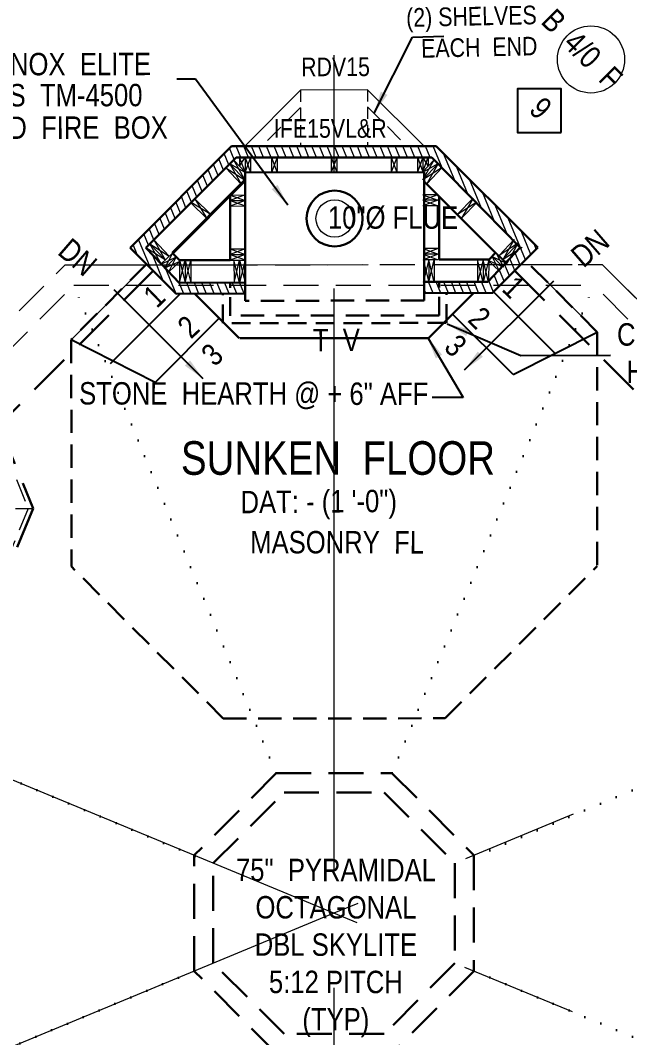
# Model space of a CAD drawing. Header units: inches. Extents: x 2775 to 35798, y 1675 to 10350.
# Drawn here: x 13284.4 to 13447.8, y 3623.4 to 3896.1 of the extents above; entities that cross this region are included whole.
import ezdxf

# ---------------------------------------------------------------- set-up
doc = ezdxf.new("R2010")
doc.units = ezdxf.units.IN
doc.header["$LTSCALE"] = 0.5
doc.header["$MEASUREMENT"] = 0
for name, pattern in [('ACAD_ISO07W100', [3, 0, -3]), ('CENTER', [2, 1.25, -0.25, 0.25, -0.25]), ('HIDDEN', [0.375, 0.25, -0.125])]:
    doc.linetypes.add(name, pattern=pattern)
for name, color, linetype, lineweight in [('BUILT-INS', 6, 'CONTINUOUS', 9), ('DOORS', 7, 'CONTINUOUS', 30), ('FL JOISTS', 3, 'CONTINUOUS', 20), ('GRID', 1, 'CENTER', 20), ('INT WALLS', 7, 'CONTINUOUS', 40), ('LAYOUT', 6, 'CONTINUOUS', 9), ('LITE COVE', 7, 'HIDDEN', 30), ('MASONRY', 16, 'HIDDEN', 30), ('ROOF BEAMS', 3, 'HIDDEN', 30), ('ROOFLINE', 7, 'HIDDEN', 30), ('SKYLITES', 3, 'CONTINUOUS', 30), ('WALL FRAMING', 7, 'CONTINUOUS', 30), ('WALLS', 7, 'CONTINUOUS', 30)]:
    doc.layers.add(name, color=color, linetype=linetype, lineweight=lineweight)
doc.layers.add('LLMASONRY', color=12, linetype='CONTINUOUS')
doc.layers.add('TEXT', color=7, linetype='CONTINUOUS')
doc.styles.add('ARCHENT', font='technical.ttf', dxfattribs={"height": 6})
doc.styles.add('ARCHENTLTD', font='technical.ttf', dxfattribs={"height": 6})
doc.dimstyles.new('ARCHENTLTD', dxfattribs={"dimtxt": 12, "dimasz": 6, "dimexe": 9, "dimexo": 3, "dimgap": 1, "dimtad": 0, "dimdec": 4, "dimzin": 1, "dimdsep": 46, "dimlunit": 4, "dimtxsty": 'ARCHENT', "dimcen": 6, "dimaunit": 1, "dimadec": 5, "dimazin": 0, "dimtfac": 1, "dimtdec": 4, "dimtofl": 0, "dimtmove": 0, "dimatfit": 3, "dimfxl": 1, "dimfrac": 2, "dimtolj": 1, "dimtzin": 0, "dimarcsym": 0})
pattern_1 = [(112.5, (0.053, 7.3125), (-1.73227412, -0.71753144), [])]

msp = doc.modelspace()

# ---------------------------------------------------------------- hatches: boundary and pattern name
at = {"layer": 'MASONRY', "lineweight": 9, "ltscale": 75}
h = msp.add_hatch(dxfattribs=at)
h.set_pattern_fill('ANSI31', color=256, scale=15, angle=67.5, style=0)
h.set_pattern_definition(pattern_1)
h.paths.add_polyline_path([(13368.56665, 3862.33688), (13341.03827, 3862.32792), (13316.60151, 3837.87523), (13320.84484, 3837.8773), (13342.28188, 3859.32832), (13368.56695, 3859.33682)])
h.paths.add_polyline_path([(13318.0946, 3835.12527), (13320.84484, 3837.8773), (13316.60151, 3837.87523), (13313.85196, 3835.12389), (13316.6024, 3832.37523), (13320.68788, 3832.37723)])
h.paths.add_polyline_path([(13320.68788, 3832.37723), (13316.6024, 3832.37523), (13326.19304, 3822.79085), (13344.66568, 3822.83991), (13344.66754, 3825.83993), (13326.97285, 3825.71717)])
h = msp.add_hatch(dxfattribs=at)
h.set_pattern_fill('ANSI31', color=256, scale=15, angle=67.5, style=0)
h.set_pattern_definition(pattern_1)
h.paths.add_polyline_path([(13395.94098, 3862.3458), (13368.56665, 3862.33688), (13368.56695, 3859.33682), (13394.69944, 3859.34527), (13415.69196, 3837.92365), (13420.37675, 3837.92594)])
h.paths.add_polyline_path([(13423.14501, 3835.15949), (13420.37675, 3837.92594), (13415.69196, 3837.92365), (13418.3756, 3835.18516), (13415.78229, 3832.42369), (13420.41296, 3832.42596)])
h.paths.add_polyline_path([(13420.41296, 3832.42596), (13415.78229, 3832.42369), (13409.76182, 3826.01283), (13392.66762, 3825.96742), (13392.66575, 3822.96741), (13411.00823, 3823.01613)])

# ---------------------------------------------------------------- linework, layer by layer
at = {"layer": 'BUILT-INS', "linetype": 'Continuous', "lineweight": 9, "ltscale": 0.75}
for p, q in [((13359.51021, 3877.3412), (13344.63224, 3862.34255)), ((13377.51697, 3877.41871), (13359.51021, 3877.3412)), ((13377.4839, 3877.45155), (13392.66412, 3862.37743))]:
    msp.add_line(p, q, dxfattribs=at)
at = {"layer": 'BUILT-INS', "linetype": 'HIDDEN', "lineweight": 9, "ltscale": 25}
for p, q in [((13359.51021, 3877.3412), (13359.52093, 3862.33394)), ((13377.4839, 3877.45155), (13377.49469, 3862.34736))]:
    msp.add_line(p, q, dxfattribs=at)
at = {"layer": 'BUILT-INS', "linetype": 'HIDDEN', "lineweight": 9, "ltscale": 40}
for p, q in [((13359.5135, 3872.72965), (13349.21355, 3862.34614)), ((13377.48718, 3872.86814), (13388.0553, 3862.37388))]:
    msp.add_line(p, q, dxfattribs=at)
at = {"layer": 'DOORS', "color": 7, "linetype": 'Continuous', "lineweight": 25, "ltscale": 25, "flags": 128}
msp.add_lwpolyline([(13429.37979, 3866.04764), (13429.37717, 3877.71584), (13417.70897, 3877.71322), (13417.71159, 3866.04502)], close=True, dxfattribs=at)
at = {"layer": 'DOORS', "color": 7, "linetype": 'Continuous', "lineweight": 20, "ltscale": 7.5}
msp.add_circle((13437.40147, 3885.59922), 9, dxfattribs=at)
at = {"layer": 'FL JOISTS', "color": 7, "linetype": 'Continuous', "lineweight": 9}
msp.add_line((13314.65208, 3827.04975), (13298.08226, 3810.46912), dxfattribs=at)
at = {"layer": 'GRID', "ltscale": 50}
msp.add_line((13296.44783, 3830.55291), (13440.44783, 3830.62328), dxfattribs=at)
at = {"layer": 'GRID', "linetype": 'Continuous', "ltscale": 50}
msp.add_line((13542.32277, 3728.84126), (13440.44783, 3830.62328), dxfattribs=at)
at = {"layer": 'INT WALLS', "color": 4}
msp.add_line((13344.68457, 3853.24453), (13325.16612, 3833.71336), dxfattribs=at)
at = {"layer": 'LAYOUT', "color": 6, "linetype": 'CENTER', "lineweight": 5, "ltscale": 250}
for p, q in [((13368.60734, 2917.96594), (13368.47871, 4204.72337)), ((14529.67059, 4137.94192), (13368.50138, 3656.7467)), ((14529.67036, 3176.01313), (12259.80657, 4115.80753))]:
    msp.add_line(p, q, dxfattribs=at)
at = {"layer": 'LAYOUT', "color": 6, "linetype": 'Continuous', "lineweight": 5, "ltscale": 250}
msp.add_line((13368.50138, 3656.7467), (12016.33977, 3096.40237), dxfattribs=at)
at = {"layer": 'LITE COVE', "ltscale": 90}
for p, q in [((13320.0225, 3828.95737), (13278.70436, 3787.59883)), ((13417.01005, 3828.96706), (13458.12355, 3787.82982)), ((13278.70436, 3787.59883), (13287.86897, 3765.23544)), ((13287.86897, 3765.23544), (13234.91048, 3637.12363))]:
    msp.add_line(p, q, dxfattribs=at)
at = {"layer": 'LITE COVE', "color": 7, "linetype": 'ACAD_ISO07W100', "lineweight": 30, "ltscale": 3}
for p, q in [((13352.99296, 3694.26142), (13298.71974, 3825.04496)), ((13384.05898, 3694.26648), (13438.17224, 3825.12217)), ((13331.29968, 3672.02408), (13217.55415, 3719.42494)), ((13406.02963, 3671.80519), (13519.4363, 3719.60942)), ((13331.03461, 3641.22483), (13213.5818, 3592.54588)), ((13406.03461, 3641.23705), (13523.50039, 3592.59888))]:
    msp.add_line(p, q, dxfattribs=at)
at = {"layer": 'MASONRY', "linetype": 'Continuous', "ltscale": 150}
msp.add_line((13341.03827, 3862.32792), (13313.85196, 3835.12389), dxfattribs=at)
at = {"layer": 'MASONRY', "linetype": 'Continuous'}
for p, q in [((13395.94098, 3862.3458), (13341.03827, 3862.32792)), ((13423.14501, 3835.15949), (13395.94098, 3862.3458)), ((13423.14501, 3835.15949), (13410.92901, 3822.93686))]:
    msp.add_line(p, q, dxfattribs=at)
at = {"layer": 'MASONRY', "linetype": 'Continuous', "ltscale": 1.5}
msp.add_line((13313.85196, 3835.12389), (13326.19304, 3822.79085), dxfattribs=at)
at = {"layer": 'MASONRY', "linetype": 'Continuous', "ltscale": 5}
for p, q in [((13344.66568, 3822.83991), (13344.66754, 3825.83993)), ((13392.66575, 3822.95757), (13392.66762, 3825.96742))]:
    msp.add_line(p, q, dxfattribs=at)
at = {"layer": 'MASONRY', "linetype": 'Continuous', "ltscale": 7.5}
for p, q in [((13392.66574, 3822.96741), (13411.00823, 3823.01613)), ((13326.19304, 3822.79085), (13344.66568, 3822.83991))]:
    msp.add_line(p, q, dxfattribs=at)
at = {"layer": 'MASONRY', "linetype": 'HIDDEN', "lineweight": 30, "ltscale": 40}
for p, q in [((13398.70849, 3814.97698), (13398.66575, 3822.98334)), ((13338.6578, 3814.90346), (13338.66568, 3822.82397)), ((13398.59812, 3814.96296), (13338.65782, 3814.91493))]:
    msp.add_line(p, q, dxfattribs=at)
at = {"layer": 'MASONRY', "linetype": 'Continuous', "lineweight": 30, "ltscale": 50}
for p, q in [((13343.05626, 3810.91173), (13331.15621, 3822.80403)), ((13405.82081, 3822.8739), (13393.88288, 3810.92818)), ((13393.88288, 3810.92818), (13343.26094, 3810.91176))]:
    msp.add_line(p, q, dxfattribs=at)
at = {"layer": 'ROOF BEAMS', "lineweight": 20, "ltscale": 75}
for p, q in [((13194.67241, 3728.67138), (13296.44783, 3830.55291)), ((13296.44783, 3830.55291), (13440.44783, 3830.62328)), ((13542.32277, 3728.84126), (13440.44783, 3830.62328)), ((13200.17352, 3726.396), (13298.71974, 3825.04496)), ((13298.7288, 3825.05403), (13438.17224, 3825.12217)), ((13536.82388, 3726.5605), (13438.17224, 3825.12217))]:
    msp.add_line(p, q, dxfattribs=at)
at = {"layer": 'ROOF BEAMS', "ltscale": 75}
for p, q in [((13336.15003, 3670.15322), (13355.10516, 3689.12684)), ((13355.10516, 3689.12684), (13381.92715, 3689.13994)), ((13381.92715, 3689.13994), (13400.90714, 3670.1884)), ((13336.14945, 3643.34072), (13336.15003, 3670.15322)), ((13400.90714, 3670.1884), (13400.90983, 3643.36864)), ((13355.13751, 3624.37684), (13336.14945, 3643.34072)), ((13400.90983, 3643.36864), (13381.95894, 3624.38995)), ((13381.95894, 3624.38995), (13355.13751, 3624.37684))]:
    msp.add_line(p, q, dxfattribs=at)
at = {"layer": 'ROOFLINE', "color": 7, "linetype": 'HIDDEN', "lineweight": 5, "ltscale": 50}
for p, q in [((13272.68902, 3798.9871), (13286.51608, 3765.23472)), ((13286.51608, 3765.23472), (13233.95188, 3638.07673)), ((13236.23793, 3765.20797), (13287.86897, 3765.23544))]:
    msp.add_line(p, q, dxfattribs=at)
at = {"layer": 'SKYLITES', "linetype": 'HIDDEN', "ltscale": 75}
for p, q in [((13352.99296, 3694.26142), (13331.04295, 3672.2792)), ((13352.98236, 3694.2508), (13384.04671, 3694.26598)), ((13384.04671, 3694.26598), (13406.03193, 3672.31371)), ((13331.0244, 3641.216), (13331.02507, 3672.27465)), ((13406.03193, 3672.31371), (13406.03504, 3641.24821)), ((13353.01761, 3619.25081), (13331.0244, 3641.216)), ((13406.03504, 3641.24821), (13384.08502, 3619.26599))]:
    msp.add_line(p, q, dxfattribs=at)
at = {"layer": 'WALL FRAMING', "color": 4, "linetype": 'Continuous'}
for p, q in [((13342.28188, 3859.32832), (13318.0946, 3835.12527)), ((13418.38558, 3835.17497), (13394.69931, 3859.3454)), ((13318.0946, 3835.12527), (13322.21429, 3830.75972))]:
    msp.add_line(p, q, dxfattribs=at)
at = {"layer": 'WALL FRAMING', "linetype": 'Continuous', "lineweight": 20, "ltscale": 40}
for p, q in [((13341.65575, 3858.63963), (13344.77981, 3855.32914)), ((13343.2014, 3859.32862), (13343.21524, 3856.98708)), ((13344.65766, 3859.32909), (13344.68134, 3855.32284)), ((13346.11387, 3859.3377), (13346.13756, 3855.33145)), ((13351.74066, 3859.33263), (13351.74197, 3855.3327)), ((13353.24066, 3859.33312), (13353.24197, 3855.33319)), ((13367.74066, 3859.33655), (13367.74197, 3855.33662)), ((13369.24066, 3859.33704), (13369.24197, 3855.3371)), ((13383.82701, 3859.34175), (13383.82831, 3855.34181)), ((13385.32701, 3859.34224), (13385.32831, 3855.3423)), ((13390.87486, 3859.40933), (13390.864, 3855.40303)), ((13395.33519, 3858.72554), (13392.22174, 3855.40506)), ((13392.33109, 3859.40539), (13392.32023, 3855.39908)), ((13393.78734, 3859.40958), (13393.781, 3857.06801)), ((13339.50405, 3856.54868), (13343.6238, 3852.18307)), ((13340.56482, 3857.61014), (13344.68457, 3853.24453)), ((13396.42941, 3857.69954), (13392.32365, 3853.32077)), ((13397.49357, 3856.64148), (13393.38782, 3852.26271)), ((13335.4555, 3844.00945), (13331.21148, 3848.2507)), ((13401.58223, 3844.11528), (13405.81266, 3848.3701)), ((13334.39519, 3842.94844), (13330.15117, 3847.1897)), ((13334.39519, 3842.94844), (13330.15117, 3847.1897)), ((13334.39519, 3842.94844), (13330.15117, 3847.1897)), ((13402.64594, 3843.05767), (13406.87636, 3847.31249)), ((13402.64594, 3843.05767), (13406.87636, 3847.31249)), ((13402.64594, 3843.05767), (13406.87636, 3847.31249)), ((13320.24584, 3837.21577), (13324.31181, 3832.90716)), ((13416.81356, 3837.37032), (13412.76141, 3833.04871)), ((13319.15491, 3836.18628), (13323.22087, 3831.87766)), ((13417.90778, 3836.34432), (13413.85563, 3832.02271)), ((13325.16612, 3833.71336), (13322.13041, 3830.84861)), ((13326.19562, 3832.62243), (13323.1599, 3829.75767)), ((13327.22512, 3831.53149), (13324.1894, 3828.66674)), ((13327.08747, 3831.79817), (13327.12297, 3825.79199)), ((13328.58747, 3831.79724), (13328.62297, 3825.79106)), ((13330.08293, 3831.74364), (13330.11843, 3825.73746)), ((13338.67127, 3831.83058), (13344.67126, 3831.82685)), ((13341.67128, 3831.83691), (13341.70678, 3825.83072)), ((13343.17128, 3831.83597), (13343.20678, 3825.82979)), ((13393.90546, 3831.91717), (13393.88919, 3825.91091)), ((13395.40545, 3831.9229), (13395.38918, 3825.91664)), ((13406.99404, 3831.86673), (13406.97776, 3825.86046)), ((13408.48932, 3831.92511), (13408.47304, 3825.91885)), ((13409.85252, 3831.66373), (13412.89739, 3828.80871)), ((13409.98931, 3831.93085), (13409.97303, 3825.92458)), ((13410.87852, 3832.75795), (13413.92339, 3829.90293)), ((13411.90452, 3833.85218), (13414.94939, 3830.99716))]:
    msp.add_line(p, q, dxfattribs=at)
at = {"layer": 'WALL FRAMING', "linetype": 'Continuous', "lineweight": 9, "ltscale": 40}
for p, q in [((13344.68457, 3853.24453), (13341.65575, 3858.63963)), ((13344.68068, 3855.43418), (13343.2014, 3859.32862)), ((13343.21524, 3856.98708), (13344.65766, 3859.32909)), ((13344.65766, 3859.32909), (13346.13756, 3855.33145)), ((13346.11392, 3859.32956), (13344.68068, 3855.43418)), ((13351.74066, 3859.33263), (13353.24197, 3855.33319)), ((13353.24066, 3859.33312), (13351.74197, 3855.3327)), ((13367.74066, 3859.33655), (13369.24197, 3855.3371)), ((13369.24066, 3859.33704), (13367.74197, 3855.33662)), ((13383.82701, 3859.34175), (13385.32831, 3855.3423)), ((13385.32701, 3859.34224), (13383.82831, 3855.34181)), ((13392.33109, 3859.40539), (13390.864, 3855.40303)), ((13390.87483, 3859.4012), (13392.32053, 3855.51042)), ((13392.32053, 3855.51042), (13393.78734, 3859.40958)), ((13392.32365, 3853.32077), (13395.33519, 3858.72554)), ((13393.781, 3857.06801), (13392.33109, 3859.40539)), ((13339.50405, 3856.54868), (13344.68457, 3853.24453)), ((13344.68134, 3855.32284), (13340.56482, 3857.61014)), ((13340.56482, 3857.61014), (13343.6238, 3852.18307)), ((13392.32023, 3855.39908), (13396.42941, 3857.69954)), ((13397.49357, 3856.64148), (13392.32365, 3853.32077)), ((13396.42941, 3857.69954), (13393.38782, 3852.26271)), ((13331.21148, 3848.2507), (13334.39519, 3842.94844)), ((13344.66717, 3847.76116), (13340.67724, 3846.31129)), ((13344.66318, 3849.26115), (13340.67783, 3847.75056)), ((13340.67783, 3847.75056), (13344.67079, 3846.32189)), ((13340.67844, 3849.23579), (13344.66717, 3847.76116)), ((13392.35779, 3849.33748), (13396.34796, 3847.83966)), ((13396.34259, 3849.32488), (13392.35861, 3847.83748)), ((13392.35861, 3847.83748), (13396.35316, 3846.40039)), ((13396.34796, 3847.83966), (13392.35959, 3846.39822)), ((13405.81266, 3848.3701), (13402.64594, 3843.05767)), ((13335.4555, 3844.00945), (13330.25656, 3847.29516)), ((13401.58223, 3844.11528), (13406.77063, 3847.41762)), ((13320.24584, 3837.21577), (13323.22087, 3831.87766)), ((13416.81356, 3837.37032), (13413.85563, 3832.02271)), ((13323.22087, 3831.87766), (13318.0946, 3835.12527)), ((13322.13041, 3830.84861), (13319.15491, 3836.18628)), ((13319.15491, 3836.18628), (13324.31181, 3832.90716)), ((13340.6633, 3834.82932), (13344.66729, 3833.33995)), ((13344.6633, 3834.83995), (13340.67188, 3833.32934)), ((13392.40383, 3834.91635), (13396.40007, 3833.41853)), ((13396.40385, 3834.91853), (13392.40465, 3833.41635)), ((13417.90778, 3836.34432), (13412.76141, 3833.04871)), ((13413.85563, 3832.02271), (13418.97149, 3835.28671)), ((13414.94939, 3830.99716), (13417.90778, 3836.34432)), ((13326.19562, 3832.62243), (13322.21429, 3830.75972)), ((13325.16612, 3833.71336), (13323.1599, 3829.75767)), ((13323.1599, 3829.75767), (13327.22512, 3831.53149)), ((13324.1894, 3828.66674), (13326.19562, 3832.62243)), ((13327.08747, 3831.79817), (13328.62297, 3825.79106)), ((13327.12297, 3825.79199), (13328.58747, 3831.79724)), ((13328.58747, 3831.79724), (13330.11842, 3825.73899)), ((13328.62297, 3825.79106), (13330.08293, 3831.74364)), ((13344.66729, 3833.33995), (13340.67127, 3831.82933)), ((13340.67188, 3833.32934), (13344.67127, 3831.83996)), ((13343.20678, 3825.82979), (13341.67126, 3831.82871)), ((13341.70678, 3825.83072), (13343.17133, 3831.82778)), ((13343.17133, 3831.82778), (13344.66754, 3825.83993)), ((13344.67126, 3831.82685), (13343.20678, 3825.82979)), ((13392.40465, 3833.41635), (13396.40549, 3831.91853)), ((13396.40007, 3833.41853), (13392.40546, 3831.91635)), ((13392.40551, 3831.90324), (13393.88919, 3825.91091)), ((13393.90544, 3831.90898), (13392.4284, 3825.91636)), ((13393.88919, 3825.91091), (13395.40549, 3831.91471)), ((13395.38918, 3825.91664), (13393.90544, 3831.90898)), ((13408.48932, 3831.92511), (13406.97777, 3825.862)), ((13408.47304, 3825.91885), (13406.99404, 3831.86673)), ((13409.98931, 3831.93085), (13408.47304, 3825.91885)), ((13409.97303, 3825.92458), (13408.48932, 3831.92511)), ((13413.92339, 3829.90293), (13409.85252, 3831.66373)), ((13412.89739, 3828.80871), (13410.87852, 3832.75795)), ((13410.87852, 3832.75795), (13414.86579, 3830.908)), ((13411.90452, 3833.85218), (13413.92339, 3829.90293))]:
    msp.add_line(p, q, dxfattribs=at)
at = {"layer": 'WALL FRAMING', "linetype": 'Continuous'}
for p, q in [((13394.69944, 3859.34527), (13342.28188, 3859.32832)), ((13418.3756, 3835.18516), (13409.76182, 3826.01283)), ((13322.21429, 3830.75972), (13326.97285, 3825.71717))]:
    msp.add_line(p, q, dxfattribs=at)
at = {"layer": 'WALL FRAMING', "color": 7, "linetype": 'Continuous', "lineweight": 30, "ltscale": 5}
for p, q in [((13344.66754, 3825.83993), (13344.68587, 3855.32911)), ((13392.66762, 3825.96742), (13392.68587, 3855.34474))]:
    msp.add_line(p, q, dxfattribs=at)
at = {"layer": 'WALL FRAMING', "color": 7, "linetype": 'Continuous', "lineweight": 30}
msp.add_line((13392.68587, 3855.34474), (13344.68587, 3855.32911), dxfattribs=at)
at = {"layer": 'WALL FRAMING', "color": 4}
msp.add_line((13411.81498, 3833.75836), (13392.68434, 3852.87655), dxfattribs=at)
at = {"layer": 'WALL FRAMING', "color": 7, "lineweight": 20, "ltscale": 7.5}
for p, q in [((13340.66317, 3849.25053), (13344.66318, 3849.26115)), ((13340.66716, 3847.75053), (13344.66717, 3847.76116)), ((13396.35781, 3849.33966), (13392.35779, 3849.33748)), ((13396.35863, 3847.83966), (13392.35861, 3847.83748)), ((13340.67078, 3846.31127), (13344.67079, 3846.32189)), ((13396.35961, 3846.4004), (13392.35959, 3846.39822)), ((13340.6633, 3834.82932), (13344.6633, 3834.83995)), ((13396.40385, 3834.91853), (13392.40383, 3834.91635)), ((13340.66728, 3833.32933), (13344.66729, 3833.33995)), ((13340.67127, 3831.82933), (13344.67127, 3831.83996)), ((13396.40467, 3833.41853), (13392.40465, 3833.41635)), ((13396.40549, 3831.91853), (13392.40546, 3831.91635))]:
    msp.add_line(p, q, dxfattribs=at)
at = {"layer": 'WALL FRAMING', "ltscale": 5}
for p, q in [((13340.67127, 3831.82933), (13340.67844, 3849.23579)), ((13396.67135, 3831.97808), (13396.68185, 3848.88163))]:
    msp.add_line(p, q, dxfattribs=at)
at = {"layer": 'WALL FRAMING'}
for p, q in [((13327.08748, 3831.79325), (13325.16612, 3833.71336)), ((13411.81498, 3833.75836), (13410.10417, 3832.01376))]:
    msp.add_line(p, q, dxfattribs=at)
at = {"layer": 'WALL FRAMING', "color": 4, "ltscale": 7.5}
for p, q in [((13327.08748, 3831.79325), (13340.67127, 3831.82933)), ((13396.67135, 3831.97808), (13410.10417, 3832.01376))]:
    msp.add_line(p, q, dxfattribs=at)
at = {"layer": 'WALL FRAMING', "color": 7, "lineweight": 20}
msp.add_line((13414.50816, 3831.06694), (13411.81498, 3833.75836), dxfattribs=at)
at = {"layer": 'WALL FRAMING', "color": 7, "linetype": 'HIDDEN', "lineweight": 30, "ltscale": 50}
for p, q in [((13439.08205, 3812.5224), (13419.78961, 3831.80227)), ((13318.25358, 3830.72513), (13298.08225, 3810.54065)), ((13439.08205, 3812.5224), (13439.08832, 3749.80454)), ((13298.08226, 3810.46912), (13298.08833, 3749.67486)), ((13338.80805, 3708.98167), (13298.08833, 3749.67486)), ((13398.29798, 3708.98762), (13439.08832, 3749.80454))]:
    msp.add_line(p, q, dxfattribs=at)
at = {"layer": 'WALL FRAMING', "color": 4, "linetype": 'Continuous', "ltscale": 7.5}
for p, q in [((13326.97285, 3825.71717), (13344.66754, 3825.83993)), ((13392.6676, 3825.96742), (13409.76182, 3826.01283))]:
    msp.add_line(p, q, dxfattribs=at)
at = {"layer": 'WALL FRAMING', "linetype": 'HIDDEN', "lineweight": 30, "ltscale": 40}
for p, q in [((13340.662, 3816.91653), (13340.66753, 3825.81218)), ((13344.66449, 3820.91974), (13344.66754, 3825.83993)), ((13392.66449, 3820.95821), (13392.6676, 3825.96742)), ((13396.66202, 3816.96141), (13396.66762, 3825.97805))]:
    msp.add_line(p, q, dxfattribs=at)
at = {"layer": 'WALL FRAMING', "color": 7, "linetype": 'Continuous', "lineweight": 9}
msp.add_line((13439.08205, 3812.57914), (13424.60201, 3827.04975), dxfattribs=at)
at = {"layer": 'WALL FRAMING', "color": 7, "linetype": 'Continuous', "lineweight": 25}
for p, q in [((13427.73042, 3806.82843), (13411.30663, 3823.31469)), ((13327.29035, 3822.79169), (13308.51989, 3804.009)), ((13337.71623, 3816.24828), (13320.52151, 3799.04235)), ((13416.50774, 3801.15193), (13400.29981, 3817.3493))]:
    msp.add_line(p, q, dxfattribs=at)
at = {"layer": 'WALL FRAMING', "lineweight": 25, "ltscale": 150}
for p, q in [((13337.71623, 3816.24828), (13331.15621, 3822.80403)), ((13400.29981, 3817.3493), (13405.82081, 3822.8739)), ((13416.50774, 3801.15193), (13439.08205, 3812.5224)), ((13320.52151, 3799.04235), (13298.08226, 3810.46912))]:
    msp.add_line(p, q, dxfattribs=at)
at = {"layer": 'WALL FRAMING', "linetype": 'HIDDEN', "lineweight": 30, "ltscale": 50}
for p, q in [((13392.66449, 3820.95821), (13344.66449, 3820.91974)), ((13396.66202, 3816.96141), (13340.662, 3816.91653)), ((13338.80805, 3708.98167), (13398.29798, 3708.98762))]:
    msp.add_line(p, q, dxfattribs=at)
at = {"layer": 'WALLS', "color": 7, "linetype": 'Continuous', "lineweight": 30, "ltscale": 175}
msp.add_circle((13368.67818, 3842.96452, -2), 7.5, dxfattribs=at)
at = {"layer": 'WALLS', "color": 7, "linetype": 'Continuous', "lineweight": 9, "ltscale": 175}
msp.add_circle((13368.67818, 3842.96452, -2), 5, dxfattribs=at)

# ---------------------------------------------------------------- texts
at = {"layer": 'BUILT-INS', "linetype": 'Continuous', "ltscale": 1.5, "insert": (13422.79726, 3900.05313), "char_height": 5, "attachment_point": 3, "rotation": 1.2389847, "style": 'ARCHENTLTD'}
msp.add_mtext('(2) SHELVES\\PEACH  END\\P{\\H1.999x;  }', dxfattribs=at)
at = {"layer": 'BUILT-INS', "linetype": 'Continuous', "lineweight": 30, "ltscale": 1.5, "insert": (13359.68096, 3886.08421), "char_height": 5, "attachment_point": 1, "rotation": 0.1469444, "style": 'ARCHENTLTD'}
msp.add_mtext('RDV15\\P{\\H1.999x;  }', dxfattribs=at)
at = {"layer": 'BUILT-INS', "linetype": 'Continuous', "lineweight": 9, "ltscale": 1.5, "insert": (13352.38298, 3869.60098), "char_height": 5, "attachment_point": 1, "style": 'ARCHENTLTD'}
msp.add_mtext('IFE15VL&R\\P{\\H1.999x;  }', dxfattribs=at)
at = {"layer": 'DOORS', "color": 7, "linetype": 'Continuous', "lineweight": 30, "ltscale": 1.5, "char_height": 6, "style": 'ARCHENTLTD'}
for s, insert, attachment_point, rotation in [('B  4/0  F\\P\\P{\\H1.999x;  }', (13427.96941, 3899.70323), 1, 314.9961661), ('9\\P  ', (13420.41154, 3868.98033), 5, 315.032026)]:
    msp.add_mtext(s, dxfattribs=dict(at, insert=insert, attachment_point=attachment_point, rotation=rotation))
at = {"layer": 'LLMASONRY', "color": 7, "linetype": 'Continuous', "lineweight": 30, "ltscale": 1.5, "char_height": 6, "attachment_point": 1, "rotation": 0.0751308, "style": 'ARCHENTLTD'}
for s, insert in [('LENNOX  ELITE\\P{\\H1.999x;  }', (13268.26968, 3887.31602)), ('SERIES  TM-4500\\P{\\H1.999x;  }', (13260.63719, 3878.98)), ('WOOD  FIRE  BOX\\P{\\H1.999x;  }', (13264.00248, 3870.26948))]:
    msp.add_mtext(s, dxfattribs=dict(at, insert=insert))
at = {"layer": 'TEXT', "ltscale": 1.5, "insert": (13401.78993, 3846.1852), "char_height": 6, "attachment_point": 3, "rotation": 359.9058333, "style": 'ARCHENTLTD'}
msp.add_mtext('10"%%c FLUE\\P{\\H1.999x;  }', dxfattribs=at)
at = {"layer": 'TEXT', "color": 7, "linetype": 'Continuous', "lineweight": 30, "ltscale": 1.5, "char_height": 6, "attachment_point": 3, "rotation": 359.9058333, "style": 'ARCHENTLTD'}
for s, insert in [('CULTURED  STONE\\PHOOD @ + 42" AFF\\P{\\H1.999x;  }', (13509.28756, 3814.78166)), ('STONE  HEARTH @ + 6" AFF\\P{\\H1.999x;  }', (13393.79448, 3798.9606)), ('MASONRY  FL\\P{\\H1.999x;  }', (13392.63824, 3759.15191))]:
    msp.add_mtext(s, dxfattribs=dict(at, insert=insert))
at = {"layer": 'TEXT', "linetype": 'Continuous', "char_height": 6, "width": 271, "attachment_point": 1, "rotation": 0.4625, "style": 'ARCHENTLTD'}
for s, insert in [('T  V', (13362.82704, 3813.34144, -1373.13582)), ('DAT: - (1 \'-0")', (13343.42102, 3769.94401))]:
    msp.add_mtext(s, dxfattribs=dict(at, insert=insert))
at = {"layer": 'TEXT', "linetype": 'Continuous', "insert": (13327.47729, 3813.26912), "char_height": 9, "width": 271, "attachment_point": 1, "style": 'ARCHENTLTD'}
msp.add_mtext('   \\P \\PSUNKEN  FLOOR', dxfattribs=at)
at = {"layer": 'TEXT', "color": 7, "linetype": 'Continuous', "lineweight": 30, "insert": (13369.01107, 3637.42913), "char_height": 6, "attachment_point": 5, "rotation": 359.9513889, "style": 'ARCHENTLTD'}
msp.add_mtext('75"  PYRAMIDAL\\POCTAGONAL\\PDBL SKYLITE\\P5:12 PITCH\\P(TYP)\\P\\P  ', dxfattribs=at)
at = {"layer": 'WALL FRAMING', "lineweight": 20, "ltscale": 150, "char_height": 6, "width": 14.1875, "style": 'ARCHENTLTD'}
for s, insert, attachment_point, rotation in [('DN', (13431.45316, 3834.02896), 1, 40.9194825), ('DN', (13305.52078, 3831.62251), 3, 319.0942917), ('1', (13417.3738, 3828.06686), 1, 316.1090775), ('1', (13319.60157, 3825.6638), 3, 43.9046968), ('2', (13408.21475, 3819.81869), 1, 316.1090775), ('2', (13328.7626, 3817.41784), 3, 43.9046967), ('3', (13401.85541, 3812.3971), 1, 316.1090775), ('3', (13335.12373, 3809.99777), 3, 43.9046967)]:
    msp.add_mtext(s, dxfattribs=dict(at, insert=insert, attachment_point=attachment_point, rotation=rotation))

# ---------------------------------------------------------------- leaders
at = {"layer": 'BUILT-INS', "linetype": 'Continuous', "lineweight": 9, "ltscale": 25}
msp.add_leader([(13379.24474, 3871.18696), (13389.51693, 3891.57364), (13397.9243, 3891.80076)], dimstyle='ARCHENTLTD', override={"dimgap": 1, "dimtad": 0}, dxfattribs=at)
at = {"layer": 'TEXT', "color": 7, "linetype": 'Continuous', "lineweight": 9, "ltscale": 25}
for points in [[(13356.132, 3846.54012), (13331.40347, 3880.32223), (13326.35573, 3880.32391)], [(13398.82251, 3814.75428), (13418.58276, 3806.22745), (13442.65848, 3806.3207)], [(13393.57726, 3811.11807), (13403.11394, 3795.02681), (13394.8271, 3795.02681)]]:
    msp.add_leader(points, dimstyle='ARCHENTLTD', override={"dimgap": 1, "dimtad": 0}, dxfattribs=at)
at = {"layer": 'WALL FRAMING', "lineweight": 20, "ltscale": 150}
for points in [[(13403.50989, 3802.37532), (13427.45234, 3826.27794)], [(13333.47165, 3799.9756), (13309.52346, 3823.87246)]]:
    msp.add_leader(points, dimstyle='ARCHENTLTD', override={"dimgap": 1, "dimtad": 0}, dxfattribs=at)

doc.saveas('drawing.dxf')
